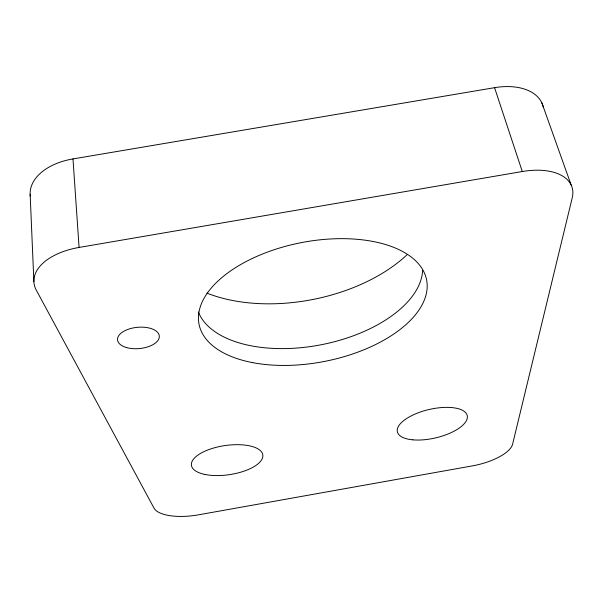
<?xml version="1.0" encoding="UTF-8"?>
<svg xmlns="http://www.w3.org/2000/svg" width="603" height="603" viewBox="0 0 603 603"><rect width="100%" height="100%" fill="white"/><g stroke="black" fill="none" stroke-linecap="round" stroke-linejoin="round"><path stroke-width="0.9" d="M79.083 247.441L522.288 171.523A58.672 31.906 -18.9 0 1 572.232 197.799L512.588 444.223A38.705 14.562 -13.6 0 1 472.42 465.878L198.327 514.856A39.052 14.758 -7.7 0 1 154.036 508.156L36.255 290.088A59.139 32.705 -3.1 0 1 79.083 247.441L72.986 158.921L494.558 87.676A55.958 34.077 -20.5 0 1 543.341 107.259M541.909 102.985L571.162 185.046M494.558 87.676L522.288 171.523M30.15 194.354L33.881 281.676M30.301 196.201A56.373 34.899 -1.5 0 1 72.986 158.921M407.131 254.685A138.939 81.827 -11 0 1 206.935 293.118M422.628 270.43A114.796 61.612 -11 0 1 319.349 345.104A114.796 61.612 -11 0 1 198.372 312M252.702 362.644A115.919 60.519 -11 0 0 427.135 287.925A115.919 60.519 -11 0 0 258.581 255.634A115.919 60.519 -11 0 0 252.702 362.644M204.666 474.395A36.067 14.706 -8.3 0 0 262.456 458.122A36.067 14.706 -8.3 0 0 214.291 447.833A36.067 14.706 -8.3 0 0 204.666 474.395M412.882 439.843A35.856 14.562 -13.1 0 0 467.31 417.932A35.856 14.562 -13.1 0 0 416.703 413.379A35.856 14.562 -13.1 0 0 412.882 439.843M126.645 347.599A20.977 10.673 -5.3 0 0 159.275 337.318A20.977 10.673 -5.3 0 0 129.328 328.921A20.977 10.673 -5.3 0 0 126.645 347.599"/></g></svg>
